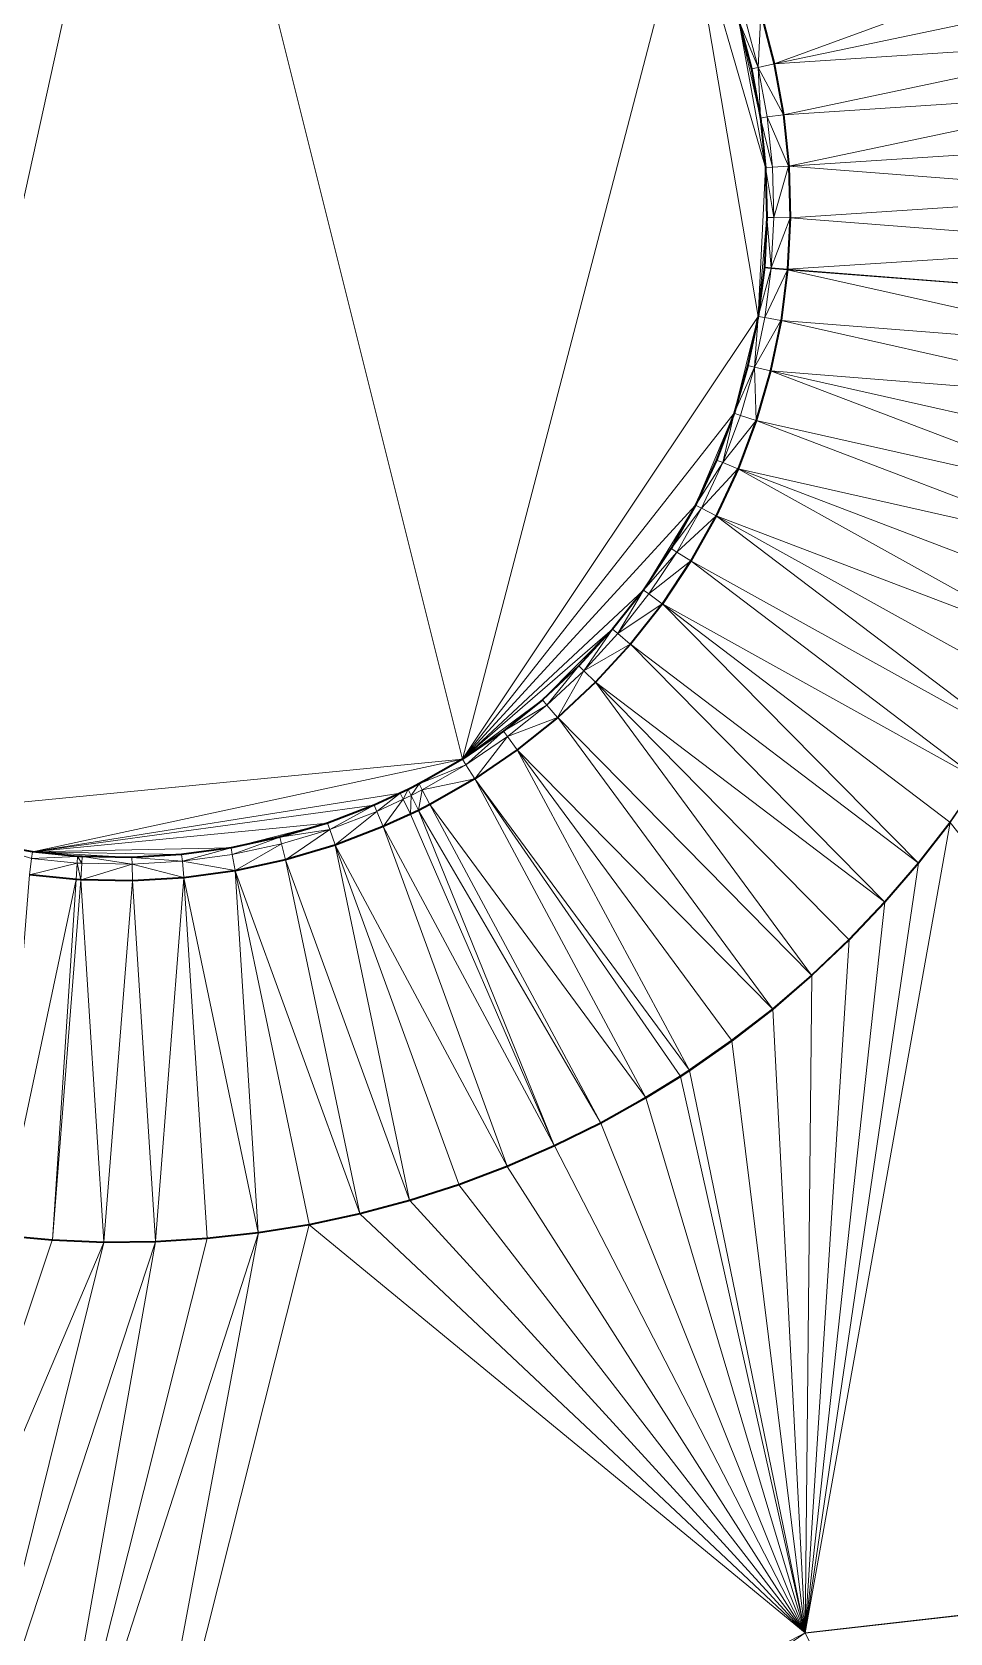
# Model space of a CAD drawing. Header units: metres. Extents: x 246428 to 246884, y 7418966 to 7419490.
# Drawn here: x 246526.7 to 246535.59, y 7419368.8 to 7419384.3 of the extents above; entities that cross this region are included whole.
import ezdxf

# ---------------------------------------------------------------- set-up
doc = ezdxf.new("R2010")
doc.units = ezdxf.units.M
doc.linetypes.add('blank name', pattern=[0])
doc.linetypes.add('HIDDEN', pattern=[9.525, 6.35, -3.175])
doc.layers.add('_12D_UNMAPPED', color=7, linetype='Continuous')
doc.layers.add('GRADELINES', color=250, linetype='HIDDEN', lineweight=25)
for name, color, linetype, lineweight, true_color in [('KERB_BACK', 7, 'Continuous', 35, 0x5fd2ff), ('KERB_LINE', 7, 'Continuous', 18, 0xb9b9b9), ('KERB_LIP', 7, 'Continuous', 35, 0x5fd2ff), ('KERB_TOP', 7, 'Continuous', 18, 0xb9b9b9)]:
    doc.layers.add(name, color=color, linetype=linetype, lineweight=lineweight, true_color=true_color)

msp = doc.modelspace()

# ---------------------------------------------------------------- linework, layer by layer
at = {"layer": '_12D_UNMAPPED', "color": 3, "linetype": 'blank name', "lineweight": 0}
for points in [[(246525.303, 7419376.716, 31.72), (246525.14, 7419388.376, 31.737), (246527.973, 7419388.838, 31.776)], [(246530.866, 7419377.257, 31.798), (246525.303, 7419376.716, 31.72), (246527.973, 7419388.838, 31.776)], [(246530.866, 7419377.257, 31.798), (246527.973, 7419388.838, 31.776), (246533.042, 7419385.596, 31.861)], [(246533.729, 7419381.541, 31.851), (246530.866, 7419377.257, 31.798), (246533.042, 7419385.596, 31.861)], [(246533.543, 7419384.406, 31.863), (246533.802, 7419382.984, 31.858), (246533.042, 7419385.596, 31.861)], [(246533.802, 7419382.984, 31.858), (246533.729, 7419381.541, 31.851), (246533.042, 7419385.596, 31.861)], [(246533.758, 7419384.471, 31.713), (246537.187, 7419385.194, 31.784), (246533.885, 7419383.988, 31.711)], [(246537.187, 7419385.194, 31.784), (246537.305, 7419384.708, 31.782), (246533.885, 7419383.988, 31.711)], [(246537.305, 7419384.708, 31.782), (246537.399, 7419384.217, 31.779), (246533.885, 7419383.988, 31.711)], [(246533.605, 7419384.425, 31.863), (246533.729, 7419383.953, 31.861), (246533.543, 7419384.406, 31.863)], [(246533.543, 7419384.406, 31.863), (246533.666, 7419383.939, 31.861), (246533.752, 7419383.464, 31.86)], [(246533.543, 7419384.406, 31.863), (246533.752, 7419383.464, 31.86), (246533.802, 7419382.984, 31.858)], [(246533.543, 7419384.406, 31.863), (246533.729, 7419383.953, 31.861), (246533.666, 7419383.939, 31.861)], [(246533.605, 7419384.425, 31.863), (246533.757, 7419384.471, 31.763), (246533.729, 7419383.953, 31.861)], [(246533.757, 7419384.471, 31.763), (246533.884, 7419383.988, 31.761), (246533.729, 7419383.953, 31.861)], [(246533.757, 7419384.471, 31.763), (246533.758, 7419384.471, 31.713), (246533.884, 7419383.988, 31.761)], [(246533.758, 7419384.471, 31.713), (246533.885, 7419383.988, 31.711), (246533.884, 7419383.988, 31.761)], [(246533.885, 7419383.988, 31.711), (246537.399, 7419384.217, 31.779), (246533.975, 7419383.496, 31.71)], [(246537.399, 7419384.217, 31.779), (246537.469, 7419383.723, 31.777), (246533.975, 7419383.496, 31.71)], [(246533.666, 7419383.939, 31.861), (246533.729, 7419383.953, 31.861), (246533.752, 7419383.464, 31.86)], [(246533.884, 7419383.988, 31.761), (246533.974, 7419383.496, 31.76), (246533.729, 7419383.953, 31.861)], [(246533.729, 7419383.953, 31.861), (246533.974, 7419383.496, 31.76), (246533.816, 7419383.474, 31.86)], [(246533.729, 7419383.953, 31.861), (246533.816, 7419383.474, 31.86), (246533.752, 7419383.464, 31.86)], [(246533.885, 7419383.988, 31.711), (246533.975, 7419383.496, 31.71), (246533.884, 7419383.988, 31.761)], [(246533.884, 7419383.988, 31.761), (246533.975, 7419383.496, 31.71), (246533.974, 7419383.496, 31.76)], [(246533.975, 7419383.496, 31.71), (246537.469, 7419383.723, 31.777), (246534.026, 7419382.999, 31.708)], [(246537.469, 7419383.723, 31.777), (246537.514, 7419383.225, 31.774), (246534.026, 7419382.999, 31.708)], [(246533.816, 7419383.474, 31.86), (246533.867, 7419382.989, 31.858), (246533.752, 7419383.464, 31.86)], [(246533.974, 7419383.496, 31.76), (246534.025, 7419382.999, 31.758), (246533.816, 7419383.474, 31.86)], [(246533.816, 7419383.474, 31.86), (246534.025, 7419382.999, 31.758), (246533.867, 7419382.989, 31.858)], [(246533.974, 7419383.496, 31.76), (246533.975, 7419383.496, 31.71), (246534.025, 7419382.999, 31.758)], [(246533.975, 7419383.496, 31.71), (246534.026, 7419382.999, 31.708), (246534.025, 7419382.999, 31.758)], [(246533.752, 7419383.464, 31.86), (246533.867, 7419382.989, 31.858), (246533.802, 7419382.984, 31.858)], [(246537.514, 7419383.225, 31.774), (246537.534, 7419382.726, 31.772), (246534.026, 7419382.999, 31.708)], [(246533.802, 7419382.984, 31.858), (246533.815, 7419382.502, 31.857), (246533.729, 7419381.541, 31.851)], [(246533.867, 7419382.989, 31.858), (246533.88, 7419382.501, 31.857), (246533.802, 7419382.984, 31.858)], [(246533.802, 7419382.984, 31.858), (246533.88, 7419382.501, 31.857), (246533.815, 7419382.502, 31.857)], [(246533.867, 7419382.989, 31.858), (246534.025, 7419382.999, 31.758), (246533.88, 7419382.501, 31.857)], [(246534.025, 7419382.999, 31.758), (246534.039, 7419382.499, 31.757), (246533.88, 7419382.501, 31.857)], [(246534.026, 7419382.999, 31.708), (246534.04, 7419382.499, 31.707), (246534.025, 7419382.999, 31.758)], [(246534.025, 7419382.999, 31.758), (246534.04, 7419382.499, 31.707), (246534.039, 7419382.499, 31.757)], [(246534.026, 7419382.999, 31.708), (246537.534, 7419382.726, 31.772), (246534.04, 7419382.499, 31.707)], [(246537.534, 7419382.726, 31.772), (246537.529, 7419382.226, 31.769), (246534.04, 7419382.499, 31.707)], [(246533.815, 7419382.502, 31.857), (246533.79, 7419382.02, 31.856), (246533.729, 7419381.541, 31.851)], [(246533.815, 7419382.502, 31.857), (246533.855, 7419382.014, 31.856), (246533.79, 7419382.02, 31.856)], [(246533.88, 7419382.501, 31.857), (246533.855, 7419382.014, 31.856), (246533.815, 7419382.502, 31.857)], [(246533.88, 7419382.501, 31.857), (246534.039, 7419382.499, 31.757), (246533.855, 7419382.014, 31.856)], [(246534.039, 7419382.499, 31.757), (246534.013, 7419382, 31.756), (246533.855, 7419382.014, 31.856)], [(246534.039, 7419382.499, 31.757), (246534.04, 7419382.499, 31.707), (246534.013, 7419382, 31.756)], [(246534.04, 7419382.499, 31.707), (246534.014, 7419382, 31.706), (246534.013, 7419382, 31.756)], [(246534.04, 7419382.499, 31.707), (246537.529, 7419382.226, 31.769), (246534.014, 7419382, 31.706)], [(246537.529, 7419382.226, 31.769), (246537.498, 7419381.727, 31.767), (246534.014, 7419382, 31.706)], [(246533.79, 7419382.02, 31.856), (246533.79, 7419382.014, 31.856), (246533.729, 7419381.541, 31.851)], [(246533.79, 7419382.014, 31.856), (246533.854, 7419382.008, 31.856), (246533.729, 7419381.541, 31.851)], [(246533.854, 7419382.008, 31.856), (246533.793, 7419381.531, 31.851), (246533.729, 7419381.541, 31.851)], [(246533.79, 7419382.02, 31.856), (246533.855, 7419382.014, 31.856), (246533.79, 7419382.014, 31.856)], [(246533.855, 7419382.014, 31.856), (246533.854, 7419382.008, 31.856), (246533.79, 7419382.014, 31.856)], [(246533.854, 7419382.008, 31.856), (246534.013, 7419381.994, 31.756), (246533.793, 7419381.531, 31.851)], [(246534.013, 7419381.994, 31.756), (246533.95, 7419381.504, 31.751), (246533.793, 7419381.531, 31.851)], [(246533.855, 7419382.014, 31.856), (246534.013, 7419382, 31.756), (246533.854, 7419382.008, 31.856)], [(246534.013, 7419382, 31.756), (246534.013, 7419381.994, 31.756), (246533.854, 7419382.008, 31.856)], [(246534.013, 7419381.994, 31.756), (246534.014, 7419381.994, 31.706), (246533.95, 7419381.504, 31.751)], [(246534.014, 7419381.994, 31.706), (246533.951, 7419381.504, 31.701), (246533.95, 7419381.504, 31.751)], [(246534.014, 7419381.994, 31.706), (246537.443, 7419381.23, 31.765), (246533.951, 7419381.504, 31.701)], [(246534.014, 7419382, 31.706), (246534.014, 7419381.994, 31.706), (246534.013, 7419382, 31.756)], [(246534.013, 7419382, 31.756), (246534.014, 7419381.994, 31.706), (246534.013, 7419381.994, 31.756)], [(246534.014, 7419382, 31.706), (246537.498, 7419381.727, 31.767), (246534.014, 7419381.994, 31.706)], [(246537.498, 7419381.727, 31.767), (246537.443, 7419381.23, 31.765), (246534.014, 7419381.994, 31.706)], [(246533.729, 7419381.541, 31.851), (246533.497, 7419380.605, 31.841), (246530.866, 7419377.257, 31.798)], [(246533.729, 7419381.541, 31.851), (246533.631, 7419381.069, 31.846), (246533.497, 7419380.605, 31.841)], [(246533.729, 7419381.541, 31.851), (246533.694, 7419381.053, 31.846), (246533.631, 7419381.069, 31.846)], [(246533.793, 7419381.531, 31.851), (246533.694, 7419381.053, 31.846), (246533.729, 7419381.541, 31.851)], [(246533.793, 7419381.531, 31.851), (246533.95, 7419381.504, 31.751), (246533.694, 7419381.053, 31.846)], [(246533.95, 7419381.504, 31.751), (246533.848, 7419381.015, 31.746), (246533.694, 7419381.053, 31.846)], [(246533.95, 7419381.504, 31.751), (246533.951, 7419381.504, 31.701), (246533.848, 7419381.015, 31.746)], [(246533.951, 7419381.504, 31.701), (246533.849, 7419381.015, 31.696), (246533.848, 7419381.015, 31.746)], [(246533.951, 7419381.504, 31.701), (246537.364, 7419380.737, 31.762), (246533.849, 7419381.015, 31.696)], [(246537.443, 7419381.23, 31.765), (246537.364, 7419380.737, 31.762), (246533.951, 7419381.504, 31.701)], [(246533.631, 7419381.069, 31.846), (246533.694, 7419381.053, 31.846), (246533.497, 7419380.605, 31.841)], [(246533.694, 7419381.053, 31.846), (246533.558, 7419380.585, 31.841), (246533.497, 7419380.605, 31.841)], [(246533.694, 7419381.053, 31.846), (246533.709, 7419380.535, 31.741), (246533.558, 7419380.585, 31.841)], [(246533.848, 7419381.015, 31.746), (246533.709, 7419380.535, 31.741), (246533.694, 7419381.053, 31.846)], [(246533.848, 7419381.015, 31.746), (246533.71, 7419380.535, 31.691), (246533.709, 7419380.535, 31.741)], [(246533.849, 7419381.015, 31.696), (246533.71, 7419380.535, 31.691), (246533.848, 7419381.015, 31.746)], [(246533.849, 7419381.015, 31.696), (246537.131, 7419379.766, 31.757), (246533.71, 7419380.535, 31.691)], [(246537.259, 7419380.248, 31.76), (246537.131, 7419379.766, 31.757), (246533.849, 7419381.015, 31.696)], [(246537.364, 7419380.737, 31.762), (246537.259, 7419380.248, 31.76), (246533.849, 7419381.015, 31.696)], [(246533.497, 7419380.605, 31.841), (246533.124, 7419379.716, 31.832), (246530.866, 7419377.257, 31.798)], [(246533.497, 7419380.605, 31.841), (246533.327, 7419380.153, 31.836), (246533.124, 7419379.716, 31.832)], [(246533.497, 7419380.605, 31.841), (246533.387, 7419380.128, 31.836), (246533.327, 7419380.153, 31.836)], [(246533.558, 7419380.585, 31.841), (246533.387, 7419380.128, 31.836), (246533.497, 7419380.605, 31.841)], [(246533.558, 7419380.585, 31.841), (246533.709, 7419380.535, 31.741), (246533.387, 7419380.128, 31.836)], [(246533.709, 7419380.535, 31.741), (246533.534, 7419380.067, 31.736), (246533.387, 7419380.128, 31.836)], [(246533.709, 7419380.535, 31.741), (246533.535, 7419380.066, 31.686), (246533.534, 7419380.067, 31.736)], [(246533.71, 7419380.535, 31.691), (246536.978, 7419379.29, 31.755), (246533.535, 7419380.066, 31.686)], [(246533.71, 7419380.535, 31.691), (246533.535, 7419380.066, 31.686), (246533.709, 7419380.535, 31.741)], [(246537.131, 7419379.766, 31.757), (246536.978, 7419379.29, 31.755), (246533.71, 7419380.535, 31.691)], [(246533.327, 7419380.153, 31.836), (246533.387, 7419380.128, 31.836), (246533.124, 7419379.716, 31.832)], [(246533.387, 7419380.128, 31.836), (246533.182, 7419379.686, 31.832), (246533.124, 7419379.716, 31.832)], [(246533.387, 7419380.128, 31.836), (246533.534, 7419380.067, 31.736), (246533.182, 7419379.686, 31.832)], [(246533.534, 7419380.067, 31.736), (246533.323, 7419379.614, 31.732), (246533.182, 7419379.686, 31.832)], [(246533.534, 7419380.067, 31.736), (246533.324, 7419379.613, 31.682), (246533.323, 7419379.614, 31.732)], [(246533.535, 7419380.066, 31.686), (246533.324, 7419379.613, 31.682), (246533.534, 7419380.067, 31.736)], [(246533.535, 7419380.066, 31.686), (246536.603, 7419378.364, 31.75), (246533.324, 7419379.613, 31.682)], [(246536.978, 7419379.29, 31.755), (246536.802, 7419378.822, 31.752), (246533.535, 7419380.066, 31.686)], [(246536.802, 7419378.822, 31.752), (246536.603, 7419378.364, 31.75), (246533.535, 7419380.066, 31.686)], [(246533.124, 7419379.716, 31.832), (246532.619, 7419378.894, 31.822), (246530.866, 7419377.257, 31.798)], [(246533.124, 7419379.716, 31.832), (246532.887, 7419379.295, 31.827), (246532.619, 7419378.894, 31.822)], [(246533.124, 7419379.716, 31.832), (246533.182, 7419379.686, 31.832), (246532.887, 7419379.295, 31.827)], [(246533.182, 7419379.686, 31.832), (246532.943, 7419379.261, 31.827), (246532.887, 7419379.295, 31.827)], [(246533.182, 7419379.686, 31.832), (246533.323, 7419379.614, 31.732), (246532.943, 7419379.261, 31.827)], [(246533.323, 7419379.614, 31.732), (246533.078, 7419379.178, 31.727), (246532.943, 7419379.261, 31.827)], [(246533.323, 7419379.614, 31.732), (246533.324, 7419379.613, 31.682), (246533.078, 7419379.178, 31.727)], [(246533.324, 7419379.613, 31.682), (246533.079, 7419379.177, 31.677), (246533.078, 7419379.178, 31.727)], [(246533.324, 7419379.613, 31.682), (246536.137, 7419377.48, 31.745), (246533.079, 7419379.177, 31.677)], [(246536.603, 7419378.364, 31.75), (246536.381, 7419377.916, 31.747), (246533.324, 7419379.613, 31.682)], [(246536.381, 7419377.916, 31.747), (246536.137, 7419377.48, 31.745), (246533.324, 7419379.613, 31.682)], [(246532.887, 7419379.295, 31.827), (246532.943, 7419379.261, 31.827), (246532.619, 7419378.894, 31.822)], [(246532.943, 7419379.261, 31.827), (246532.672, 7419378.856, 31.822), (246532.619, 7419378.894, 31.822)], [(246532.943, 7419379.261, 31.827), (246533.078, 7419379.178, 31.727), (246532.672, 7419378.856, 31.822)], [(246533.078, 7419379.178, 31.727), (246532.801, 7419378.762, 31.722), (246532.672, 7419378.856, 31.822)], [(246533.078, 7419379.178, 31.727), (246533.079, 7419379.177, 31.677), (246532.801, 7419378.762, 31.722)], [(246533.079, 7419379.177, 31.677), (246532.802, 7419378.762, 31.672), (246532.801, 7419378.762, 31.722)], [(246533.079, 7419379.177, 31.677), (246535.871, 7419377.057, 31.742), (246532.802, 7419378.762, 31.672)], [(246536.137, 7419377.48, 31.745), (246535.871, 7419377.057, 31.742), (246533.079, 7419379.177, 31.677)], [(246532.619, 7419378.894, 31.822), (246532.321, 7419378.515, 31.817), (246530.866, 7419377.257, 31.798)], [(246532.619, 7419378.894, 31.822), (246532.371, 7419378.472, 31.817), (246532.321, 7419378.515, 31.817)], [(246532.672, 7419378.856, 31.822), (246532.371, 7419378.472, 31.817), (246532.619, 7419378.894, 31.822)], [(246532.672, 7419378.856, 31.822), (246532.801, 7419378.762, 31.722), (246532.371, 7419378.472, 31.817)], [(246532.801, 7419378.762, 31.722), (246532.492, 7419378.369, 31.717), (246532.371, 7419378.472, 31.817)], [(246532.801, 7419378.762, 31.722), (246532.493, 7419378.369, 31.667), (246532.492, 7419378.369, 31.717)], [(246532.802, 7419378.762, 31.672), (246532.493, 7419378.369, 31.667), (246532.801, 7419378.762, 31.722)], [(246532.802, 7419378.762, 31.672), (246535.278, 7419376.253, 31.733), (246532.493, 7419378.369, 31.667)], [(246535.871, 7419377.057, 31.742), (246535.585, 7419376.647, 31.74), (246532.802, 7419378.762, 31.672)], [(246535.585, 7419376.647, 31.74), (246535.278, 7419376.253, 31.733), (246532.802, 7419378.762, 31.672)], [(246532.321, 7419378.515, 31.817), (246531.642, 7419377.83, 31.807), (246530.866, 7419377.257, 31.798)], [(246532.321, 7419378.515, 31.817), (246531.995, 7419378.159, 31.812), (246531.642, 7419377.83, 31.807)], [(246532.321, 7419378.515, 31.817), (246532.041, 7419378.113, 31.812), (246531.995, 7419378.159, 31.812)], [(246532.371, 7419378.472, 31.817), (246532.041, 7419378.113, 31.812), (246532.321, 7419378.515, 31.817)], [(246532.371, 7419378.472, 31.817), (246532.492, 7419378.369, 31.717), (246532.041, 7419378.113, 31.812)], [(246532.492, 7419378.369, 31.717), (246532.154, 7419378.001, 31.712), (246532.041, 7419378.113, 31.812)], [(246532.493, 7419378.369, 31.667), (246534.953, 7419375.874, 31.726), (246532.154, 7419378.001, 31.662)], [(246532.493, 7419378.369, 31.667), (246532.154, 7419378.001, 31.662), (246532.492, 7419378.369, 31.717)], [(246532.492, 7419378.369, 31.717), (246532.154, 7419378.001, 31.662), (246532.154, 7419378.001, 31.712)], [(246535.278, 7419376.253, 31.733), (246534.953, 7419375.874, 31.726), (246532.493, 7419378.369, 31.667)], [(246531.995, 7419378.159, 31.812), (246531.684, 7419377.781, 31.807), (246531.642, 7419377.83, 31.807)], [(246532.041, 7419378.113, 31.812), (246531.684, 7419377.781, 31.807), (246531.995, 7419378.159, 31.812)], [(246532.041, 7419378.113, 31.812), (246531.788, 7419377.66, 31.707), (246531.684, 7419377.781, 31.807)], [(246532.154, 7419378.001, 31.712), (246531.788, 7419377.66, 31.707), (246532.041, 7419378.113, 31.812)], [(246532.154, 7419378.001, 31.712), (246532.154, 7419378.001, 31.662), (246531.788, 7419377.66, 31.707)], [(246532.154, 7419378.001, 31.662), (246531.789, 7419377.66, 31.657), (246531.788, 7419377.66, 31.707)], [(246532.154, 7419378.001, 31.662), (246534.246, 7419375.167, 31.711), (246531.789, 7419377.66, 31.657)], [(246534.953, 7419375.874, 31.726), (246534.608, 7419375.512, 31.719), (246532.154, 7419378.001, 31.662)], [(246534.608, 7419375.512, 31.719), (246534.246, 7419375.167, 31.711), (246532.154, 7419378.001, 31.662)], [(246531.642, 7419377.83, 31.807), (246531.265, 7419377.529, 31.803), (246530.866, 7419377.257, 31.798)], [(246531.642, 7419377.83, 31.807), (246531.684, 7419377.781, 31.807), (246531.265, 7419377.529, 31.803)], [(246531.684, 7419377.781, 31.807), (246531.304, 7419377.476, 31.803), (246531.265, 7419377.529, 31.803)], [(246531.684, 7419377.781, 31.807), (246531.788, 7419377.66, 31.707), (246531.304, 7419377.476, 31.803)], [(246531.788, 7419377.66, 31.707), (246531.398, 7419377.348, 31.703), (246531.304, 7419377.476, 31.803)], [(246531.789, 7419377.66, 31.657), (246533.867, 7419374.841, 31.704), (246531.398, 7419377.348, 31.653)], [(246531.788, 7419377.66, 31.707), (246531.789, 7419377.66, 31.657), (246531.398, 7419377.348, 31.703)], [(246531.789, 7419377.66, 31.657), (246531.398, 7419377.348, 31.653), (246531.398, 7419377.348, 31.703)], [(246534.246, 7419375.167, 31.711), (246533.867, 7419374.841, 31.704), (246531.789, 7419377.66, 31.657)], [(246531.265, 7419377.529, 31.803), (246530.9, 7419377.202, 31.798), (246530.866, 7419377.257, 31.798)], [(246531.304, 7419377.476, 31.803), (246530.9, 7419377.202, 31.798), (246531.265, 7419377.529, 31.803)], [(246531.304, 7419377.476, 31.803), (246530.985, 7419377.067, 31.698), (246530.9, 7419377.202, 31.798)], [(246531.398, 7419377.348, 31.703), (246530.985, 7419377.067, 31.698), (246531.304, 7419377.476, 31.803)], [(246531.398, 7419377.348, 31.653), (246533.063, 7419374.248, 31.69), (246530.985, 7419377.067, 31.648)], [(246531.398, 7419377.348, 31.703), (246531.398, 7419377.348, 31.653), (246530.985, 7419377.067, 31.698)], [(246531.398, 7419377.348, 31.653), (246530.985, 7419377.067, 31.648), (246530.985, 7419377.067, 31.698)], [(246533.473, 7419374.535, 31.697), (246533.063, 7419374.248, 31.69), (246531.398, 7419377.348, 31.653)], [(246533.867, 7419374.841, 31.704), (246533.473, 7419374.535, 31.697), (246531.398, 7419377.348, 31.653)], [(246526.704, 7419376.359, 31.735), (246525.303, 7419376.716, 31.72), (246530.866, 7419377.257, 31.798)], [(246526.704, 7419376.359, 31.735), (246530.866, 7419377.257, 31.798), (246530.265, 7419376.926, 31.79)], [(246530.866, 7419377.257, 31.798), (246530.447, 7419377.018, 31.793), (246530.265, 7419376.926, 31.79)], [(246530.866, 7419377.257, 31.798), (246530.9, 7419377.202, 31.798), (246530.447, 7419377.018, 31.793)], [(246530.9, 7419377.202, 31.798), (246530.477, 7419376.96, 31.793), (246530.447, 7419377.018, 31.793)], [(246530.9, 7419377.202, 31.798), (246530.985, 7419377.067, 31.698), (246530.477, 7419376.96, 31.793)], [(246530.447, 7419377.018, 31.793), (246530.34, 7419376.963, 31.792), (246530.265, 7419376.926, 31.79)], [(246530.34, 7419376.963, 31.792), (246530.294, 7419376.868, 31.79), (246530.265, 7419376.926, 31.79)], [(246530.369, 7419376.905, 31.792), (246530.294, 7419376.868, 31.79), (246530.34, 7419376.963, 31.792)], [(246530.447, 7419377.018, 31.793), (246530.369, 7419376.905, 31.792), (246530.34, 7419376.963, 31.792)], [(246530.477, 7419376.96, 31.793), (246530.369, 7419376.905, 31.792), (246530.447, 7419377.018, 31.793)], [(246530.477, 7419376.96, 31.793), (246530.44, 7419376.762, 31.692), (246530.369, 7419376.905, 31.792)], [(246530.551, 7419376.819, 31.693), (246530.44, 7419376.762, 31.692), (246530.477, 7419376.96, 31.793)], [(246530.985, 7419377.067, 31.698), (246530.551, 7419376.819, 31.693), (246530.477, 7419376.96, 31.793)], [(246530.985, 7419377.067, 31.648), (246532.64, 7419373.983, 31.683), (246530.551, 7419376.818, 31.643)], [(246530.985, 7419377.067, 31.698), (246530.985, 7419377.067, 31.648), (246530.551, 7419376.819, 31.693)], [(246530.985, 7419377.067, 31.648), (246530.551, 7419376.818, 31.643), (246530.551, 7419376.819, 31.693)], [(246533.063, 7419374.248, 31.69), (246532.974, 7419374.19, 31.688), (246530.985, 7419377.067, 31.648)], [(246532.974, 7419374.19, 31.688), (246532.64, 7419373.983, 31.683), (246530.985, 7419377.067, 31.648)], [(246535.871, 7419377.057, 31.742), (246535.589, 7419376.644, 31.7), (246535.585, 7419376.647, 31.74)], [(246526.704, 7419376.359, 31.735), (246530.265, 7419376.926, 31.79), (246530.011, 7419376.811, 31.786)], [(246526.704, 7419376.359, 31.735), (246530.011, 7419376.811, 31.786), (246529.561, 7419376.638, 31.778)], [(246530.011, 7419376.811, 31.786), (246529.582, 7419376.576, 31.778), (246529.561, 7419376.638, 31.778)], [(246530.037, 7419376.751, 31.786), (246529.582, 7419376.576, 31.778), (246530.011, 7419376.811, 31.786)], [(246530.265, 7419376.926, 31.79), (246530.037, 7419376.751, 31.786), (246530.011, 7419376.811, 31.786)], [(246530.294, 7419376.868, 31.79), (246530.037, 7419376.751, 31.786), (246530.265, 7419376.926, 31.79)], [(246530.294, 7419376.868, 31.79), (246530.099, 7419376.605, 31.686), (246530.037, 7419376.751, 31.786)], [(246530.363, 7419376.725, 31.69), (246530.099, 7419376.605, 31.686), (246530.294, 7419376.868, 31.79)], [(246530.369, 7419376.905, 31.792), (246530.363, 7419376.725, 31.69), (246530.294, 7419376.868, 31.79)], [(246530.44, 7419376.762, 31.692), (246530.363, 7419376.725, 31.69), (246530.369, 7419376.905, 31.792)], [(246530.551, 7419376.818, 31.643), (246530.44, 7419376.761, 31.642), (246530.551, 7419376.819, 31.693)], [(246530.551, 7419376.819, 31.693), (246530.44, 7419376.761, 31.642), (246530.44, 7419376.762, 31.692)], [(246530.551, 7419376.818, 31.643), (246532.204, 7419373.739, 31.676), (246530.44, 7419376.761, 31.642)], [(246532.64, 7419373.983, 31.683), (246532.204, 7419373.739, 31.676), (246530.551, 7419376.818, 31.643)], [(246526.704, 7419376.359, 31.735), (246526.228, 7419376.442, 31.73), (246525.303, 7419376.716, 31.72)], [(246530.037, 7419376.751, 31.786), (246529.633, 7419376.426, 31.678), (246529.582, 7419376.576, 31.778)], [(246530.099, 7419376.605, 31.686), (246529.633, 7419376.426, 31.678), (246530.037, 7419376.751, 31.786)], [(246530.363, 7419376.725, 31.69), (246530.363, 7419376.724, 31.64), (246530.099, 7419376.605, 31.686)], [(246530.363, 7419376.724, 31.64), (246530.1, 7419376.604, 31.636), (246530.099, 7419376.605, 31.686)], [(246530.363, 7419376.724, 31.64), (246531.756, 7419373.516, 31.669), (246530.1, 7419376.604, 31.636)], [(246530.44, 7419376.761, 31.642), (246530.363, 7419376.724, 31.64), (246530.44, 7419376.762, 31.692)], [(246530.44, 7419376.762, 31.692), (246530.363, 7419376.724, 31.64), (246530.363, 7419376.725, 31.69)], [(246530.44, 7419376.761, 31.642), (246531.756, 7419373.516, 31.669), (246530.363, 7419376.724, 31.64)], [(246532.204, 7419373.739, 31.676), (246531.756, 7419373.516, 31.669), (246530.44, 7419376.761, 31.642)], [(246535.585, 7419376.647, 31.74), (246535.282, 7419376.25, 31.693), (246535.278, 7419376.253, 31.733)], [(246535.589, 7419376.644, 31.7), (246535.282, 7419376.25, 31.693), (246535.585, 7419376.647, 31.74)], [(246526.704, 7419376.359, 31.735), (246529.561, 7419376.638, 31.778), (246528.626, 7419376.398, 31.763)], [(246529.561, 7419376.638, 31.778), (246529.098, 7419376.5, 31.771), (246528.626, 7419376.398, 31.763)], [(246529.098, 7419376.5, 31.771), (246528.638, 7419376.334, 31.763), (246528.626, 7419376.398, 31.763)], [(246529.114, 7419376.437, 31.771), (246528.638, 7419376.334, 31.763), (246529.098, 7419376.5, 31.771)], [(246529.561, 7419376.638, 31.778), (246529.582, 7419376.576, 31.778), (246529.098, 7419376.5, 31.771)], [(246529.582, 7419376.576, 31.778), (246529.114, 7419376.437, 31.771), (246529.098, 7419376.5, 31.771)], [(246529.582, 7419376.576, 31.778), (246529.154, 7419376.283, 31.671), (246529.114, 7419376.437, 31.771)], [(246529.633, 7419376.426, 31.678), (246529.154, 7419376.283, 31.671), (246529.582, 7419376.576, 31.778)], [(246530.099, 7419376.605, 31.686), (246530.1, 7419376.604, 31.636), (246529.633, 7419376.426, 31.678)], [(246530.1, 7419376.604, 31.636), (246531.298, 7419373.317, 31.661), (246529.633, 7419376.425, 31.628)], [(246530.1, 7419376.604, 31.636), (246529.633, 7419376.425, 31.628), (246529.633, 7419376.426, 31.678)], [(246531.756, 7419373.516, 31.669), (246531.298, 7419373.317, 31.661), (246530.1, 7419376.604, 31.636)], [(246535.589, 7419376.644, 31.7), (246541.174, 7419369.596, 31.496), (246534.186, 7419368.797, 31.643)], [(246534.186, 7419368.797, 31.643), (246535.282, 7419376.25, 31.693), (246535.589, 7419376.644, 31.7)], [(246526.704, 7419376.359, 31.735), (246526.695, 7419376.295, 31.735), (246526.228, 7419376.442, 31.73)], [(246527.141, 7419376.316, 31.74), (246526.695, 7419376.295, 31.735), (246526.704, 7419376.359, 31.735)], [(246526.704, 7419376.359, 31.735), (246528.626, 7419376.398, 31.763), (246528.148, 7419376.333, 31.756)], [(246526.704, 7419376.359, 31.735), (246528.148, 7419376.333, 31.756), (246527.666, 7419376.305, 31.748)], [(246527.141, 7419376.316, 31.74), (246526.704, 7419376.359, 31.735), (246527.666, 7419376.305, 31.748)], [(246528.626, 7419376.398, 31.763), (246528.155, 7419376.268, 31.756), (246528.148, 7419376.333, 31.756)], [(246528.638, 7419376.334, 31.763), (246528.155, 7419376.268, 31.756), (246528.626, 7419376.398, 31.763)], [(246529.114, 7419376.437, 31.771), (246528.665, 7419376.178, 31.663), (246528.638, 7419376.334, 31.763)], [(246529.154, 7419376.283, 31.671), (246528.665, 7419376.178, 31.663), (246529.114, 7419376.437, 31.771)], [(246529.633, 7419376.426, 31.678), (246529.633, 7419376.425, 31.628), (246529.154, 7419376.283, 31.671)], [(246529.633, 7419376.425, 31.628), (246530.355, 7419372.988, 31.647), (246529.154, 7419376.282, 31.621)], [(246529.633, 7419376.425, 31.628), (246529.154, 7419376.282, 31.621), (246529.154, 7419376.283, 31.671)], [(246530.831, 7419373.141, 31.654), (246530.355, 7419372.988, 31.647), (246529.633, 7419376.425, 31.628)], [(246531.298, 7419373.317, 31.661), (246530.831, 7419373.141, 31.654), (246529.633, 7419376.425, 31.628)], [(246527.137, 7419376.251, 31.74), (246526.674, 7419376.137, 31.635), (246526.695, 7419376.295, 31.735)], [(246527.127, 7419376.093, 31.64), (246526.674, 7419376.137, 31.635), (246527.137, 7419376.251, 31.74)], [(246527.137, 7419376.251, 31.74), (246526.695, 7419376.295, 31.735), (246527.141, 7419376.316, 31.74)], [(246527.171, 7419376.09, 31.64), (246527.127, 7419376.093, 31.64), (246527.137, 7419376.251, 31.74)], [(246527.18, 7419376.249, 31.74), (246527.137, 7419376.251, 31.74), (246527.141, 7419376.316, 31.74)], [(246527.18, 7419376.249, 31.74), (246527.171, 7419376.09, 31.64), (246527.137, 7419376.251, 31.74)], [(246527.184, 7419376.314, 31.74), (246527.18, 7419376.249, 31.74), (246527.141, 7419376.316, 31.74)], [(246527.184, 7419376.314, 31.74), (246527.141, 7419376.316, 31.74), (246527.666, 7419376.305, 31.748)], [(246527.171, 7419376.09, 31.64), (246527.18, 7419376.249, 31.74), (246527.668, 7419376.24, 31.748)], [(246527.671, 7419376.081, 31.648), (246527.171, 7419376.09, 31.64), (246527.668, 7419376.24, 31.748)], [(246527.18, 7419376.249, 31.74), (246527.184, 7419376.314, 31.74), (246527.668, 7419376.24, 31.748)], [(246527.668, 7419376.24, 31.748), (246527.184, 7419376.314, 31.74), (246527.666, 7419376.305, 31.748)], [(246528.148, 7419376.333, 31.756), (246528.155, 7419376.268, 31.756), (246527.666, 7419376.305, 31.748)], [(246528.155, 7419376.268, 31.756), (246527.668, 7419376.24, 31.748), (246527.666, 7419376.305, 31.748)], [(246528.155, 7419376.268, 31.756), (246528.17, 7419376.11, 31.656), (246527.668, 7419376.24, 31.748)], [(246528.17, 7419376.11, 31.656), (246527.671, 7419376.081, 31.648), (246527.668, 7419376.24, 31.748)], [(246528.638, 7419376.334, 31.763), (246528.665, 7419376.178, 31.663), (246528.155, 7419376.268, 31.756)], [(246528.665, 7419376.178, 31.663), (246528.17, 7419376.11, 31.656), (246528.155, 7419376.268, 31.756)], [(246529.154, 7419376.283, 31.671), (246529.154, 7419376.282, 31.621), (246528.665, 7419376.178, 31.663)], [(246529.154, 7419376.282, 31.621), (246529.872, 7419372.859, 31.64), (246528.665, 7419376.177, 31.613)], [(246529.154, 7419376.282, 31.621), (246528.665, 7419376.177, 31.613), (246528.665, 7419376.178, 31.663)], [(246530.355, 7419372.988, 31.647), (246529.872, 7419372.859, 31.64), (246529.154, 7419376.282, 31.621)], [(246534.956, 7419375.871, 31.686), (246535.282, 7419376.25, 31.693), (246534.186, 7419368.797, 31.643)], [(246535.278, 7419376.253, 31.733), (246534.956, 7419375.871, 31.686), (246534.953, 7419375.874, 31.726)], [(246535.282, 7419376.25, 31.693), (246534.956, 7419375.871, 31.686), (246535.278, 7419376.253, 31.733)], [(246527.127, 7419376.092, 31.59), (246526.398, 7419372.649, 31.564), (246526.674, 7419376.136, 31.585)], [(246526.896, 7419372.604, 31.574), (246526.398, 7419372.649, 31.564), (246527.127, 7419376.092, 31.59)], [(246527.127, 7419376.093, 31.64), (246526.674, 7419376.136, 31.585), (246526.674, 7419376.137, 31.635)], [(246527.127, 7419376.092, 31.59), (246526.674, 7419376.136, 31.585), (246527.127, 7419376.093, 31.64)], [(246527.171, 7419376.089, 31.59), (246526.896, 7419372.604, 31.574), (246527.127, 7419376.092, 31.59)], [(246527.395, 7419372.584, 31.585), (246526.896, 7419372.604, 31.574), (246527.171, 7419376.089, 31.59)], [(246527.171, 7419376.09, 31.64), (246527.127, 7419376.092, 31.59), (246527.127, 7419376.093, 31.64)], [(246527.171, 7419376.089, 31.59), (246527.127, 7419376.092, 31.59), (246527.171, 7419376.09, 31.64)], [(246527.671, 7419376.08, 31.598), (246527.171, 7419376.09, 31.64), (246527.671, 7419376.081, 31.648)], [(246527.171, 7419376.089, 31.59), (246527.171, 7419376.09, 31.64), (246527.671, 7419376.08, 31.598)], [(246527.395, 7419372.584, 31.585), (246527.171, 7419376.089, 31.59), (246527.671, 7419376.08, 31.598)], [(246527.895, 7419372.59, 31.596), (246527.395, 7419372.584, 31.585), (246527.671, 7419376.08, 31.598)], [(246528.17, 7419376.11, 31.656), (246528.17, 7419376.109, 31.606), (246527.671, 7419376.081, 31.648)], [(246528.17, 7419376.109, 31.606), (246527.895, 7419372.59, 31.596), (246527.671, 7419376.08, 31.598)], [(246528.17, 7419376.109, 31.606), (246527.671, 7419376.08, 31.598), (246527.671, 7419376.081, 31.648)], [(246528.394, 7419372.62, 31.607), (246527.895, 7419372.59, 31.596), (246528.17, 7419376.109, 31.606)], [(246528.665, 7419376.178, 31.663), (246528.665, 7419376.177, 31.613), (246528.17, 7419376.11, 31.656)], [(246528.665, 7419376.177, 31.613), (246528.89, 7419372.675, 31.618), (246528.17, 7419376.109, 31.606)], [(246528.665, 7419376.177, 31.613), (246528.17, 7419376.109, 31.606), (246528.17, 7419376.11, 31.656)], [(246528.89, 7419372.675, 31.618), (246528.394, 7419372.62, 31.607), (246528.17, 7419376.109, 31.606)], [(246529.872, 7419372.859, 31.64), (246529.383, 7419372.755, 31.629), (246528.665, 7419376.177, 31.613)], [(246529.383, 7419372.755, 31.629), (246528.89, 7419372.675, 31.618), (246528.665, 7419376.177, 31.613)], [(246534.612, 7419375.508, 31.679), (246534.956, 7419375.871, 31.686), (246534.186, 7419368.797, 31.643)], [(246534.953, 7419375.874, 31.726), (246534.612, 7419375.508, 31.679), (246534.608, 7419375.512, 31.719)], [(246534.956, 7419375.871, 31.686), (246534.612, 7419375.508, 31.679), (246534.953, 7419375.874, 31.726)], [(246534.612, 7419375.508, 31.679), (246534.186, 7419368.797, 31.643), (246534.25, 7419375.164, 31.671)], [(246534.608, 7419375.512, 31.719), (246534.612, 7419375.508, 31.679), (246534.246, 7419375.167, 31.711)], [(246534.612, 7419375.508, 31.679), (246534.25, 7419375.164, 31.671), (246534.246, 7419375.167, 31.711)], [(246534.25, 7419375.164, 31.671), (246533.867, 7419374.841, 31.704), (246534.246, 7419375.167, 31.711)], [(246533.871, 7419374.838, 31.664), (246533.867, 7419374.841, 31.704), (246534.25, 7419375.164, 31.671)], [(246534.186, 7419368.797, 31.643), (246533.871, 7419374.838, 31.664), (246534.25, 7419375.164, 31.671)], [(246533.867, 7419374.841, 31.704), (246533.476, 7419374.531, 31.657), (246533.473, 7419374.535, 31.697)], [(246533.871, 7419374.838, 31.664), (246533.476, 7419374.531, 31.657), (246533.867, 7419374.841, 31.704)], [(246533.476, 7419374.531, 31.657), (246533.871, 7419374.838, 31.664), (246534.186, 7419368.797, 31.643)], [(246533.473, 7419374.535, 31.697), (246533.476, 7419374.531, 31.657), (246533.063, 7419374.248, 31.69)], [(246533.476, 7419374.531, 31.657), (246533.066, 7419374.244, 31.65), (246533.063, 7419374.248, 31.69)], [(246533.066, 7419374.244, 31.65), (246533.476, 7419374.531, 31.657), (246534.186, 7419368.797, 31.643)], [(246532.974, 7419374.19, 31.688), (246532.643, 7419373.978, 31.643), (246532.64, 7419373.983, 31.683)], [(246532.977, 7419374.186, 31.648), (246532.643, 7419373.978, 31.643), (246532.974, 7419374.19, 31.688)], [(246532.643, 7419373.978, 31.643), (246532.977, 7419374.186, 31.648), (246534.186, 7419368.797, 31.643)], [(246533.063, 7419374.248, 31.69), (246532.977, 7419374.186, 31.648), (246532.974, 7419374.19, 31.688)], [(246533.066, 7419374.244, 31.65), (246532.977, 7419374.186, 31.648), (246533.063, 7419374.248, 31.69)], [(246532.977, 7419374.186, 31.648), (246533.066, 7419374.244, 31.65), (246534.186, 7419368.797, 31.643)], [(246532.64, 7419373.983, 31.683), (246532.206, 7419373.734, 31.636), (246532.204, 7419373.739, 31.676)], [(246532.643, 7419373.978, 31.643), (246532.206, 7419373.734, 31.636), (246532.64, 7419373.983, 31.683)], [(246532.206, 7419373.734, 31.636), (246532.643, 7419373.978, 31.643), (246534.186, 7419368.797, 31.643)], [(246532.204, 7419373.739, 31.676), (246531.759, 7419373.512, 31.629), (246531.756, 7419373.516, 31.669)], [(246532.206, 7419373.734, 31.636), (246531.759, 7419373.512, 31.629), (246532.204, 7419373.739, 31.676)], [(246531.759, 7419373.512, 31.629), (246532.206, 7419373.734, 31.636), (246534.186, 7419368.797, 31.643)], [(246531.756, 7419373.516, 31.669), (246531.3, 7419373.312, 31.621), (246531.298, 7419373.317, 31.661)], [(246531.759, 7419373.512, 31.629), (246531.3, 7419373.312, 31.621), (246531.756, 7419373.516, 31.669)], [(246531.3, 7419373.312, 31.621), (246531.759, 7419373.512, 31.629), (246534.186, 7419368.797, 31.643)], [(246531.298, 7419373.317, 31.661), (246530.832, 7419373.136, 31.614), (246530.831, 7419373.141, 31.654)], [(246531.3, 7419373.312, 31.621), (246530.832, 7419373.136, 31.614), (246531.298, 7419373.317, 31.661)], [(246530.832, 7419373.136, 31.614), (246531.3, 7419373.312, 31.621), (246534.186, 7419368.797, 31.643)], [(246530.831, 7419373.141, 31.654), (246530.356, 7419372.983, 31.607), (246530.355, 7419372.988, 31.647)], [(246530.832, 7419373.136, 31.614), (246530.356, 7419372.983, 31.607), (246530.831, 7419373.141, 31.654)], [(246530.356, 7419372.983, 31.607), (246530.832, 7419373.136, 31.614), (246534.186, 7419368.797, 31.643)], [(246530.355, 7419372.988, 31.647), (246529.873, 7419372.854, 31.6), (246529.872, 7419372.859, 31.64)], [(246530.356, 7419372.983, 31.607), (246529.873, 7419372.854, 31.6), (246530.355, 7419372.988, 31.647)], [(246529.873, 7419372.854, 31.6), (246530.356, 7419372.983, 31.607), (246534.186, 7419368.797, 31.643)], [(246529.872, 7419372.859, 31.64), (246529.873, 7419372.854, 31.6), (246529.383, 7419372.755, 31.629)], [(246529.873, 7419372.854, 31.6), (246529.384, 7419372.75, 31.589), (246529.383, 7419372.755, 31.629)], [(246529.384, 7419372.75, 31.589), (246529.873, 7419372.854, 31.6), (246534.186, 7419368.797, 31.643)], [(246526.397, 7419372.644, 31.524), (246526.895, 7419372.599, 31.534), (246525.022, 7419366.986, 31.444)], [(246526.896, 7419372.604, 31.574), (246526.397, 7419372.644, 31.524), (246526.398, 7419372.649, 31.564)], [(246526.895, 7419372.599, 31.534), (246526.397, 7419372.644, 31.524), (246526.896, 7419372.604, 31.574)], [(246528.891, 7419372.67, 31.578), (246526.71, 7419365.915, 31.464), (246528.394, 7419372.615, 31.567)], [(246526.71, 7419365.915, 31.464), (246528.891, 7419372.67, 31.578), (246527.511, 7419365.317, 31.474)], [(246527.511, 7419365.317, 31.474), (246529.384, 7419372.75, 31.589), (246534.186, 7419368.797, 31.643)], [(246528.891, 7419372.67, 31.578), (246529.384, 7419372.75, 31.589), (246527.511, 7419365.317, 31.474)], [(246528.394, 7419372.615, 31.567), (246527.895, 7419372.585, 31.556), (246528.394, 7419372.62, 31.607)], [(246528.394, 7419372.62, 31.607), (246527.895, 7419372.585, 31.556), (246527.895, 7419372.59, 31.596)], [(246528.89, 7419372.675, 31.618), (246528.891, 7419372.67, 31.578), (246528.394, 7419372.62, 31.607)], [(246528.891, 7419372.67, 31.578), (246528.394, 7419372.615, 31.567), (246528.394, 7419372.62, 31.607)], [(246529.383, 7419372.755, 31.629), (246529.384, 7419372.75, 31.589), (246528.89, 7419372.675, 31.618)], [(246529.384, 7419372.75, 31.589), (246528.891, 7419372.67, 31.578), (246528.89, 7419372.675, 31.618)], [(246526.895, 7419372.599, 31.534), (246527.395, 7419372.579, 31.545), (246525.022, 7419366.986, 31.444)], [(246527.395, 7419372.579, 31.545), (246525.88, 7419366.472, 31.454), (246525.022, 7419366.986, 31.444)], [(246525.88, 7419366.472, 31.454), (246527.395, 7419372.579, 31.545), (246527.895, 7419372.585, 31.556)], [(246526.71, 7419365.915, 31.464), (246525.88, 7419366.472, 31.454), (246527.895, 7419372.585, 31.556)], [(246528.394, 7419372.615, 31.567), (246526.71, 7419365.915, 31.464), (246527.895, 7419372.585, 31.556)], [(246527.395, 7419372.579, 31.545), (246526.895, 7419372.599, 31.534), (246526.896, 7419372.604, 31.574)], [(246527.395, 7419372.584, 31.585), (246527.395, 7419372.579, 31.545), (246526.896, 7419372.604, 31.574)], [(246527.895, 7419372.585, 31.556), (246527.395, 7419372.579, 31.545), (246527.895, 7419372.59, 31.596)], [(246527.395, 7419372.579, 31.545), (246527.395, 7419372.584, 31.585), (246527.895, 7419372.59, 31.596)], [(246534.186, 7419368.797, 31.643), (246534.186, 7419368.797, 31.643), (246541.174, 7419369.596, 31.496)], [(246534.364, 7419368.428, 31.646), (246534.186, 7419368.797, 31.643), (246541.174, 7419369.596, 31.496)], [(246541.174, 7419369.596, 31.496), (246534.97, 7419367.172, 31.659), (246534.364, 7419368.428, 31.646)], [(246534.364, 7419368.428, 31.646), (246541.174, 7419369.596, 31.496), (246534.364, 7419368.428, 31.646)], [(246534.97, 7419367.172, 31.659), (246541.174, 7419369.596, 31.496), (246541.199, 7419369.386, 31.498)], [(246541.199, 7419369.386, 31.498), (246541.348, 7419368.398, 31.508), (246534.97, 7419367.17, 31.659)], [(246534.97, 7419367.172, 31.659), (246541.199, 7419369.386, 31.498), (246534.97, 7419367.17, 31.659)], [(246528.28, 7419364.678, 31.484), (246527.511, 7419365.317, 31.474), (246534.186, 7419368.797, 31.643)], [(246534.186, 7419368.797, 31.643), (246528.28, 7419364.678, 31.484), (246534.186, 7419368.797, 31.643)]]:
    msp.add_3dface(points, dxfattribs=at)
at = {"layer": 'GRADELINES'}
msp.add_polyline3d([(246534.186, 7419368.797, 31.643), (246541.174, 7419369.596, 31.496)], dxfattribs=at)
at = {"layer": 'KERB_BACK'}
msp.add_polyline3d([(246533.543, 7419384.406, 31.863), (246533.666, 7419383.939, 31.861), (246533.752, 7419383.464, 31.86), (246533.802, 7419382.984, 31.858), (246533.815, 7419382.502, 31.857), (246533.79, 7419382.02, 31.856), (246533.79, 7419382.014, 31.856), (246533.729, 7419381.541, 31.851), (246533.631, 7419381.069, 31.846), (246533.497, 7419380.605, 31.841), (246533.327, 7419380.153, 31.836), (246533.124, 7419379.716, 31.832), (246532.887, 7419379.295, 31.827), (246532.619, 7419378.894, 31.822), (246532.321, 7419378.515, 31.817), (246531.995, 7419378.159, 31.812), (246531.642, 7419377.83, 31.807), (246531.265, 7419377.529, 31.803), (246530.866, 7419377.257, 31.798), (246530.447, 7419377.018, 31.793), (246530.34, 7419376.963, 31.792), (246530.265, 7419376.926, 31.79), (246530.011, 7419376.811, 31.786), (246529.561, 7419376.638, 31.778), (246529.098, 7419376.5, 31.771), (246528.626, 7419376.398, 31.763), (246528.148, 7419376.333, 31.756), (246527.666, 7419376.305, 31.748), (246527.184, 7419376.314, 31.74), (246527.141, 7419376.316, 31.74), (246526.704, 7419376.359, 31.735), (246526.228, 7419376.442, 31.73)], dxfattribs=at)
at = {"layer": 'KERB_LINE'}
msp.add_polyline3d([(246533.757, 7419384.471, 31.763), (246533.884, 7419383.988, 31.761), (246533.974, 7419383.496, 31.76), (246534.025, 7419382.999, 31.758), (246534.039, 7419382.499, 31.757), (246534.013, 7419382, 31.756), (246534.013, 7419381.994, 31.756), (246533.95, 7419381.504, 31.751), (246533.848, 7419381.015, 31.746), (246533.709, 7419380.535, 31.741), (246533.534, 7419380.067, 31.736), (246533.323, 7419379.614, 31.732), (246533.078, 7419379.178, 31.727), (246532.801, 7419378.762, 31.722), (246532.492, 7419378.369, 31.717), (246532.154, 7419378.001, 31.712), (246531.788, 7419377.66, 31.707), (246531.398, 7419377.348, 31.703), (246530.985, 7419377.067, 31.698), (246530.551, 7419376.819, 31.693), (246530.44, 7419376.762, 31.692), (246530.363, 7419376.725, 31.69), (246530.099, 7419376.605, 31.686), (246529.633, 7419376.426, 31.678), (246529.154, 7419376.283, 31.671), (246528.665, 7419376.178, 31.663), (246528.17, 7419376.11, 31.656), (246527.671, 7419376.081, 31.648), (246527.171, 7419376.09, 31.64), (246527.127, 7419376.093, 31.64), (246526.674, 7419376.137, 31.635)], dxfattribs=at)
at = {"layer": 'KERB_LIP'}
for points in [[(246533.758, 7419384.471, 31.713), (246533.885, 7419383.988, 31.711), (246533.975, 7419383.496, 31.71), (246534.026, 7419382.999, 31.708), (246534.04, 7419382.499, 31.707), (246534.014, 7419382, 31.706), (246534.014, 7419381.994, 31.706), (246533.951, 7419381.504, 31.701), (246533.849, 7419381.015, 31.696), (246533.71, 7419380.535, 31.691), (246533.535, 7419380.066, 31.686), (246533.324, 7419379.613, 31.682), (246533.079, 7419379.177, 31.677), (246532.802, 7419378.762, 31.672), (246532.493, 7419378.369, 31.667), (246532.154, 7419378.001, 31.662), (246531.789, 7419377.66, 31.657), (246531.398, 7419377.348, 31.653), (246530.985, 7419377.067, 31.648), (246530.551, 7419376.818, 31.643), (246530.44, 7419376.761, 31.642), (246530.363, 7419376.724, 31.64), (246530.1, 7419376.604, 31.636), (246529.633, 7419376.425, 31.628), (246529.154, 7419376.282, 31.621), (246528.665, 7419376.177, 31.613), (246528.17, 7419376.109, 31.606), (246527.671, 7419376.08, 31.598), (246527.171, 7419376.089, 31.59), (246527.127, 7419376.092, 31.59), (246526.674, 7419376.136, 31.585)], [(246535.589, 7419376.644, 31.7), (246535.282, 7419376.25, 31.693), (246534.956, 7419375.871, 31.686), (246534.612, 7419375.508, 31.679), (246534.25, 7419375.164, 31.671), (246533.871, 7419374.838, 31.664), (246533.476, 7419374.531, 31.657), (246533.066, 7419374.244, 31.65), (246532.977, 7419374.186, 31.648), (246532.643, 7419373.978, 31.643), (246532.206, 7419373.734, 31.636), (246531.759, 7419373.512, 31.629), (246531.3, 7419373.312, 31.621), (246530.832, 7419373.136, 31.614), (246530.356, 7419372.983, 31.607), (246529.873, 7419372.854, 31.6), (246529.384, 7419372.75, 31.589), (246528.891, 7419372.67, 31.578), (246528.394, 7419372.615, 31.567), (246527.895, 7419372.585, 31.556), (246527.395, 7419372.579, 31.545), (246526.895, 7419372.599, 31.534), (246526.397, 7419372.644, 31.524)]]:
    msp.add_polyline3d(points, dxfattribs=at)
at = {"layer": 'KERB_TOP'}
for points in [[(246533.605, 7419384.425, 31.863), (246533.729, 7419383.953, 31.861), (246533.816, 7419383.474, 31.86), (246533.867, 7419382.989, 31.858), (246533.88, 7419382.501, 31.857), (246533.855, 7419382.014, 31.856), (246533.854, 7419382.008, 31.856), (246533.793, 7419381.531, 31.851), (246533.694, 7419381.053, 31.846), (246533.558, 7419380.585, 31.841), (246533.387, 7419380.128, 31.836), (246533.182, 7419379.686, 31.832), (246532.943, 7419379.261, 31.827), (246532.672, 7419378.856, 31.822), (246532.371, 7419378.472, 31.817), (246532.041, 7419378.113, 31.812), (246531.684, 7419377.781, 31.807), (246531.304, 7419377.476, 31.803), (246530.9, 7419377.202, 31.798), (246530.477, 7419376.96, 31.793), (246530.369, 7419376.905, 31.792), (246530.294, 7419376.868, 31.79), (246530.037, 7419376.751, 31.786), (246529.582, 7419376.576, 31.778), (246529.114, 7419376.437, 31.771), (246528.638, 7419376.334, 31.763), (246528.155, 7419376.268, 31.756), (246527.668, 7419376.24, 31.748), (246527.18, 7419376.249, 31.74), (246527.137, 7419376.251, 31.74), (246526.695, 7419376.295, 31.735)], [(246535.871, 7419377.057, 31.742), (246535.585, 7419376.647, 31.74), (246535.278, 7419376.253, 31.733), (246534.953, 7419375.874, 31.726), (246534.608, 7419375.512, 31.719), (246534.246, 7419375.167, 31.711), (246533.867, 7419374.841, 31.704), (246533.473, 7419374.535, 31.697), (246533.063, 7419374.248, 31.69), (246532.974, 7419374.19, 31.688), (246532.64, 7419373.983, 31.683), (246532.204, 7419373.739, 31.676), (246531.756, 7419373.516, 31.669), (246531.298, 7419373.317, 31.661), (246530.831, 7419373.141, 31.654), (246530.355, 7419372.988, 31.647), (246529.872, 7419372.859, 31.64), (246529.383, 7419372.755, 31.629), (246528.89, 7419372.675, 31.618), (246528.394, 7419372.62, 31.607), (246527.895, 7419372.59, 31.596), (246527.395, 7419372.584, 31.585), (246526.896, 7419372.604, 31.574), (246526.398, 7419372.649, 31.564)]]:
    msp.add_polyline3d(points, dxfattribs=at)

doc.saveas('drawing.dxf')
